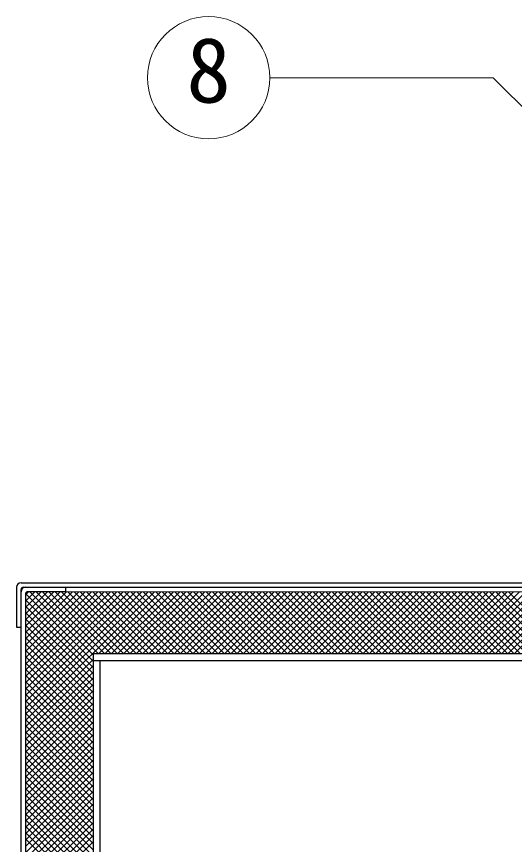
# Model space of a CAD drawing. Units: millimetres at full size, sheet at 1:20; details may follow other scales. Extents: x -4246 to 3854, y -2716 to 2904.
# Drawn here: x -3568.1 to -3344.4, y -528.3 to -156 of the extents above; entities that cross this region are included whole.
import ezdxf
from ezdxf.enums import TextEntityAlignment as Align

# ---------------------------------------------------------------- set-up
doc = ezdxf.new("R2010")
doc.units = ezdxf.units.MM
doc.header["$LTSCALE"] = 20
doc.layers.add('0-0', color=4, linetype='Continuous', lineweight=9)
doc.styles.add('ＭＳ ゴシック', font='')
doc.styles.get('ＭＳ ゴシック').set_extended_font_data('MS Gothic')

msp = doc.modelspace()

# ---------------------------------------------------------------- linework, layer by layer
at = {"layer": '0-0', "color": 7, "lineweight": 18}
for p, q in [((-3354.03, -183.48), (-3454.31, -183.48)), ((-3198.59, -338.92), (-3354.03, -183.48))]:
    msp.add_line(p, q, dxfattribs=at)
at = {"layer": '0-0', "color": 5, "lineweight": 25}
for p, q in [((-3568.1, -412.67), (-3568.1, -430.67)), ((-3566.1, -410.67), (-3185.1, -410.67)), ((-3565.1, -412.67), (-3185.1, -412.67)), ((-3546.1, -412.67), (-3546.1, -414.67)), ((-3566.1, -1711.17), (-3566.1, -413.67)), ((-3564.1, -415.67), (-3564.1, -859.69)), ((-3546.1, -414.67), (-3563.1, -414.67)), ((-3568.1, -430.67), (-3566.1, -430.67)), ((-3057.95, -442.67), (-3533.6, -442.67)), ((-3533.6, -852.07), (-3533.6, -442.67)), ((-3533.6, -445.67), (-3165.1, -445.67)), ((-3530.6, -851.28), (-3530.6, -445.67))]:
    msp.add_line(p, q, dxfattribs=at)
at = {"layer": '0-0'}
for p, q in [((-3564.1, -472.63), (-3506.14, -414.67)), ((-3564.1, -469.8), (-3508.97, -414.67)), ((-3564.1, -466.97), (-3511.8, -414.67)), ((-3564.1, -464.15), (-3514.63, -414.67)), ((-3564.1, -461.32), (-3517.46, -414.67)), ((-3564.1, -458.49), (-3520.29, -414.67)), ((-3564.1, -455.66), (-3523.11, -414.67)), ((-3564.1, -452.83), (-3525.94, -414.67)), ((-3564.1, -450), (-3528.77, -414.67)), ((-3564.1, -447.18), (-3531.6, -414.67)), ((-3564.1, -444.35), (-3534.43, -414.67)), ((-3564.1, -441.52), (-3537.26, -414.67)), ((-3564.1, -438.69), (-3540.09, -414.67)), ((-3564.1, -435.86), (-3542.91, -414.67)), ((-3564.1, -433.03), (-3545.74, -414.67)), ((-3564.1, -430.21), (-3548.57, -414.67)), ((-3564.1, -427.38), (-3551.4, -414.67)), ((-3564.1, -424.55), (-3554.23, -414.67)), ((-3564.1, -421.72), (-3557.06, -414.67)), ((-3564.1, -418.89), (-3559.88, -414.67)), ((-3564.1, -416.06), (-3562.71, -414.67)), ((-3564.09, -415.51), (-3533.6, -445.99)), ((-3562.1, -414.67), (-3533.6, -443.17)), ((-3559.27, -414.67), (-3531.27, -442.67)), ((-3556.44, -414.67), (-3528.44, -442.67)), ((-3553.61, -414.67), (-3525.61, -442.67)), ((-3550.78, -414.67), (-3522.78, -442.67)), ((-3547.95, -414.67), (-3519.95, -442.67)), ((-3173.6, -414.67), (-3546.1, -414.67)), ((-3545.12, -414.67), (-3517.12, -442.67)), ((-3542.3, -414.67), (-3514.3, -442.67)), ((-3539.47, -414.67), (-3511.47, -442.67)), ((-3536.64, -414.67), (-3508.64, -442.67)), ((-3533.81, -414.67), (-3505.81, -442.67)), ((-3531.32, -442.67), (-3503.32, -414.67)), ((-3530.98, -414.67), (-3502.98, -442.67)), ((-3528.49, -442.67), (-3500.49, -414.67)), ((-3528.15, -414.67), (-3500.15, -442.67)), ((-3525.66, -442.67), (-3497.66, -414.67)), ((-3525.33, -414.67), (-3497.33, -442.67)), ((-3522.83, -442.67), (-3494.83, -414.67)), ((-3522.5, -414.67), (-3494.5, -442.67)), ((-3520, -442.67), (-3492, -414.67)), ((-3519.67, -414.67), (-3491.67, -442.67)), ((-3517.17, -442.67), (-3489.17, -414.67)), ((-3516.84, -414.67), (-3488.84, -442.67)), ((-3514.35, -442.67), (-3486.35, -414.67)), ((-3514.01, -414.67), (-3486.01, -442.67)), ((-3511.52, -442.67), (-3483.52, -414.67)), ((-3511.18, -414.67), (-3483.18, -442.67)), ((-3508.69, -442.67), (-3480.69, -414.67)), ((-3508.36, -414.67), (-3480.36, -442.67)), ((-3505.86, -442.67), (-3477.86, -414.67)), ((-3505.53, -414.67), (-3477.53, -442.67)), ((-3503.03, -442.67), (-3475.03, -414.67)), ((-3502.7, -414.67), (-3474.7, -442.67)), ((-3500.2, -442.67), (-3472.2, -414.67)), ((-3499.87, -414.67), (-3471.87, -442.67)), ((-3497.37, -442.67), (-3469.37, -414.67)), ((-3497.04, -414.67), (-3469.04, -442.67)), ((-3494.55, -442.67), (-3466.55, -414.67)), ((-3494.21, -414.67), (-3466.21, -442.67)), ((-3491.72, -442.67), (-3463.72, -414.67)), ((-3491.38, -414.67), (-3463.38, -442.67)), ((-3488.89, -442.67), (-3460.89, -414.67)), ((-3488.56, -414.67), (-3460.56, -442.67)), ((-3486.06, -442.67), (-3458.06, -414.67)), ((-3485.73, -414.67), (-3457.73, -442.67)), ((-3483.23, -442.67), (-3455.23, -414.67)), ((-3482.9, -414.67), (-3454.9, -442.67)), ((-3480.4, -442.67), (-3452.4, -414.67)), ((-3480.07, -414.67), (-3452.07, -442.67)), ((-3477.58, -442.67), (-3449.58, -414.67)), ((-3477.24, -414.67), (-3449.24, -442.67)), ((-3474.75, -442.67), (-3446.75, -414.67)), ((-3474.41, -414.67), (-3446.41, -442.67)), ((-3471.92, -442.67), (-3443.92, -414.67)), ((-3471.59, -414.67), (-3443.59, -442.67)), ((-3469.09, -442.67), (-3441.09, -414.67)), ((-3468.76, -414.67), (-3440.76, -442.67)), ((-3466.26, -442.67), (-3438.26, -414.67)), ((-3465.93, -414.67), (-3437.93, -442.67)), ((-3463.43, -442.67), (-3435.43, -414.67)), ((-3463.1, -414.67), (-3435.1, -442.67)), ((-3460.61, -442.67), (-3432.61, -414.67)), ((-3460.27, -414.67), (-3432.27, -442.67)), ((-3457.78, -442.67), (-3429.78, -414.67)), ((-3457.44, -414.67), (-3429.44, -442.67)), ((-3454.95, -442.67), (-3426.95, -414.67)), ((-3454.61, -414.67), (-3426.61, -442.67)), ((-3452.12, -442.67), (-3424.12, -414.67)), ((-3451.79, -414.67), (-3423.79, -442.67)), ((-3449.29, -442.67), (-3421.29, -414.67)), ((-3448.96, -414.67), (-3420.96, -442.67)), ((-3446.46, -442.67), (-3418.46, -414.67)), ((-3446.13, -414.67), (-3418.13, -442.67)), ((-3443.63, -442.67), (-3415.63, -414.67)), ((-3443.3, -414.67), (-3415.3, -442.67)), ((-3440.81, -442.67), (-3412.81, -414.67)), ((-3440.47, -414.67), (-3412.47, -442.67)), ((-3437.98, -442.67), (-3409.98, -414.67)), ((-3437.64, -414.67), (-3409.64, -442.67)), ((-3435.15, -442.67), (-3407.15, -414.67)), ((-3434.82, -414.67), (-3406.82, -442.67)), ((-3432.32, -442.67), (-3404.32, -414.67)), ((-3431.99, -414.67), (-3403.99, -442.67)), ((-3429.49, -442.67), (-3401.49, -414.67)), ((-3429.16, -414.67), (-3401.16, -442.67)), ((-3426.66, -442.67), (-3398.66, -414.67)), ((-3426.33, -414.67), (-3398.33, -442.67)), ((-3423.84, -442.67), (-3395.84, -414.67)), ((-3423.5, -414.67), (-3395.5, -442.67)), ((-3421.01, -442.67), (-3393.01, -414.67)), ((-3420.67, -414.67), (-3392.67, -442.67)), ((-3418.18, -442.67), (-3390.18, -414.67)), ((-3417.85, -414.67), (-3389.85, -442.67)), ((-3415.35, -442.67), (-3387.35, -414.67)), ((-3415.02, -414.67), (-3387.02, -442.67)), ((-3412.52, -442.67), (-3384.52, -414.67)), ((-3412.19, -414.67), (-3384.19, -442.67)), ((-3409.69, -442.67), (-3381.69, -414.67)), ((-3409.36, -414.67), (-3381.36, -442.67)), ((-3406.86, -442.67), (-3378.86, -414.67)), ((-3406.53, -414.67), (-3378.53, -442.67)), ((-3404.04, -442.67), (-3376.04, -414.67)), ((-3403.7, -414.67), (-3375.7, -442.67)), ((-3401.21, -442.67), (-3373.21, -414.67)), ((-3400.87, -414.67), (-3372.87, -442.67)), ((-3398.38, -442.67), (-3370.38, -414.67)), ((-3398.05, -414.67), (-3370.05, -442.67)), ((-3395.55, -442.67), (-3367.55, -414.67)), ((-3395.22, -414.67), (-3367.22, -442.67)), ((-3392.72, -442.67), (-3364.72, -414.67)), ((-3392.39, -414.67), (-3364.39, -442.67)), ((-3389.89, -442.67), (-3361.89, -414.67)), ((-3389.56, -414.67), (-3361.56, -442.67)), ((-3387.07, -442.67), (-3359.07, -414.67)), ((-3386.73, -414.67), (-3358.73, -442.67)), ((-3384.24, -442.67), (-3356.24, -414.67)), ((-3383.9, -414.67), (-3355.9, -442.67)), ((-3381.41, -442.67), (-3353.41, -414.67)), ((-3381.08, -414.67), (-3353.08, -442.67)), ((-3378.58, -442.67), (-3350.58, -414.67)), ((-3378.25, -414.67), (-3350.25, -442.67)), ((-3375.75, -442.67), (-3347.75, -414.67)), ((-3375.42, -414.67), (-3347.42, -442.67)), ((-3372.92, -442.67), (-3344.92, -414.67)), ((-3372.59, -414.67), (-3344.59, -442.67)), ((-3370.1, -442.67), (-3342.1, -414.67)), ((-3369.76, -414.67), (-3341.76, -442.67)), ((-3367.27, -442.67), (-3339.27, -414.67)), ((-3366.93, -414.67), (-3338.93, -442.67)), ((-3364.44, -442.67), (-3336.44, -414.67)), ((-3364.11, -414.67), (-3336.11, -442.67)), ((-3361.61, -442.67), (-3333.61, -414.67)), ((-3361.28, -414.67), (-3333.28, -442.67)), ((-3358.78, -442.67), (-3330.78, -414.67)), ((-3358.45, -414.67), (-3330.45, -442.67)), ((-3355.95, -442.67), (-3327.95, -414.67)), ((-3355.62, -414.67), (-3327.62, -442.67)), ((-3353.12, -442.67), (-3325.12, -414.67)), ((-3352.79, -414.67), (-3324.79, -442.67)), ((-3350.3, -442.67), (-3322.3, -414.67)), ((-3349.96, -414.67), (-3321.96, -442.67)), ((-3347.47, -442.67), (-3319.47, -414.67)), ((-3347.13, -414.67), (-3319.13, -442.67)), ((-3344.64, -442.67), (-3316.64, -414.67)), ((-3564.1, -418.32), (-3533.6, -448.82)), ((-3564.1, -421.15), (-3533.6, -451.65)), ((-3564.1, -423.98), (-3533.6, -454.48)), ((-3564.1, -426.81), (-3533.6, -457.31)), ((-3564.1, -429.64), (-3533.6, -460.14)), ((-3564.1, -432.46), (-3533.6, -462.96)), ((-3564.1, -435.29), (-3533.6, -465.79)), ((-3564.1, -438.12), (-3533.6, -468.62)), ((-3564.1, -440.95), (-3533.6, -471.45)), ((-3564.1, -443.78), (-3533.6, -474.28)), ((-3564.1, -475.46), (-3533.6, -444.96)), ((-3564.1, -446.61), (-3533.6, -477.11)), ((-3564.1, -478.29), (-3533.6, -447.79)), ((-3564.1, -449.44), (-3533.6, -479.94)), ((-3564.1, -481.12), (-3533.6, -450.62)), ((-3564.1, -452.26), (-3533.6, -482.76)), ((-3564.1, -483.95), (-3533.6, -453.45)), ((-3564.1, -455.09), (-3533.6, -485.59)), ((-3564.1, -486.77), (-3533.6, -456.27)), ((-3564.1, -457.92), (-3533.6, -488.42)), ((-3564.1, -489.6), (-3533.6, -459.1)), ((-3564.1, -460.75), (-3533.6, -491.25)), ((-3564.1, -492.43), (-3533.6, -461.93)), ((-3564.1, -463.58), (-3533.6, -494.08)), ((-3564.1, -495.26), (-3533.6, -464.76)), ((-3564.1, -466.41), (-3533.6, -496.91)), ((-3564.1, -498.09), (-3533.6, -467.59)), ((-3564.1, -469.23), (-3533.6, -499.73)), ((-3564.1, -500.92), (-3533.6, -470.42)), ((-3564.1, -472.06), (-3533.6, -502.56)), ((-3564.1, -503.74), (-3533.6, -473.24)), ((-3564.1, -474.89), (-3533.6, -505.39)), ((-3564.1, -506.57), (-3533.6, -476.07)), ((-3564.1, -477.72), (-3533.6, -508.22)), ((-3564.1, -509.4), (-3533.6, -478.9)), ((-3564.1, -480.55), (-3533.6, -511.05)), ((-3564.1, -512.23), (-3533.6, -481.73)), ((-3564.1, -483.38), (-3533.6, -513.88)), ((-3564.1, -515.06), (-3533.6, -484.56)), ((-3564.1, -486.21), (-3533.6, -516.71)), ((-3564.1, -517.89), (-3533.6, -487.39)), ((-3564.1, -489.03), (-3533.6, -519.53)), ((-3564.1, -520.71), (-3533.6, -490.21)), ((-3564.1, -491.86), (-3533.6, -522.36)), ((-3564.1, -523.54), (-3533.6, -493.04)), ((-3564.1, -494.69), (-3533.6, -525.19)), ((-3564.1, -526.37), (-3533.6, -495.87)), ((-3564.1, -497.52), (-3533.6, -528.02)), ((-3564.1, -529.2), (-3533.6, -498.7)), ((-3564.1, -500.35), (-3533.6, -530.85)), ((-3564.1, -532.03), (-3533.6, -501.53)), ((-3564.1, -503.18), (-3533.6, -533.68)), ((-3564.1, -534.86), (-3533.6, -504.36)), ((-3564.1, -506), (-3533.6, -536.5)), ((-3564.1, -537.69), (-3533.6, -507.19)), ((-3564.1, -508.83), (-3533.6, -539.33)), ((-3564.1, -540.51), (-3533.6, -510.01)), ((-3564.1, -511.66), (-3533.6, -542.16)), ((-3564.1, -543.34), (-3533.6, -512.84)), ((-3564.1, -514.49), (-3533.6, -544.99)), ((-3564.1, -546.17), (-3533.6, -515.67)), ((-3564.1, -517.32), (-3533.6, -547.82)), ((-3564.1, -549), (-3533.6, -518.5)), ((-3564.1, -520.15), (-3533.6, -550.65)), ((-3564.1, -551.83), (-3533.6, -521.33)), ((-3564.1, -522.97), (-3533.6, -553.47)), ((-3564.1, -554.66), (-3533.6, -524.16)), ((-3564.1, -525.8), (-3533.6, -556.3)), ((-3564.1, -557.48), (-3533.6, -526.98))]:
    msp.add_line(p, q, dxfattribs=at)
at = {"layer": '0-0', "color": 7, "lineweight": 18}
msp.add_circle((-3481.81, -183.48), 27.5, dxfattribs=at)
at = {"layer": '0-0', "color": 5, "lineweight": 25}
for centre, radius in [((-3566.1, -412.67), 2), ((-3565.1, -413.67), 1), ((-3564.1, -414.67), 2), ((-3563.1, -415.67), 1)]:
    msp.add_arc(centre, radius, 90, 180, dxfattribs=at)

# ---------------------------------------------------------------- texts
at = {"layer": '0-0', "color": 7, "style": 'ＭＳ ゴシック'}
msp.add_text('8', height=29.33, dxfattribs=at).set_placement((-3491.81, -203.48), align=Align.BOTTOM_LEFT)

doc.saveas('drawing.dxf')
